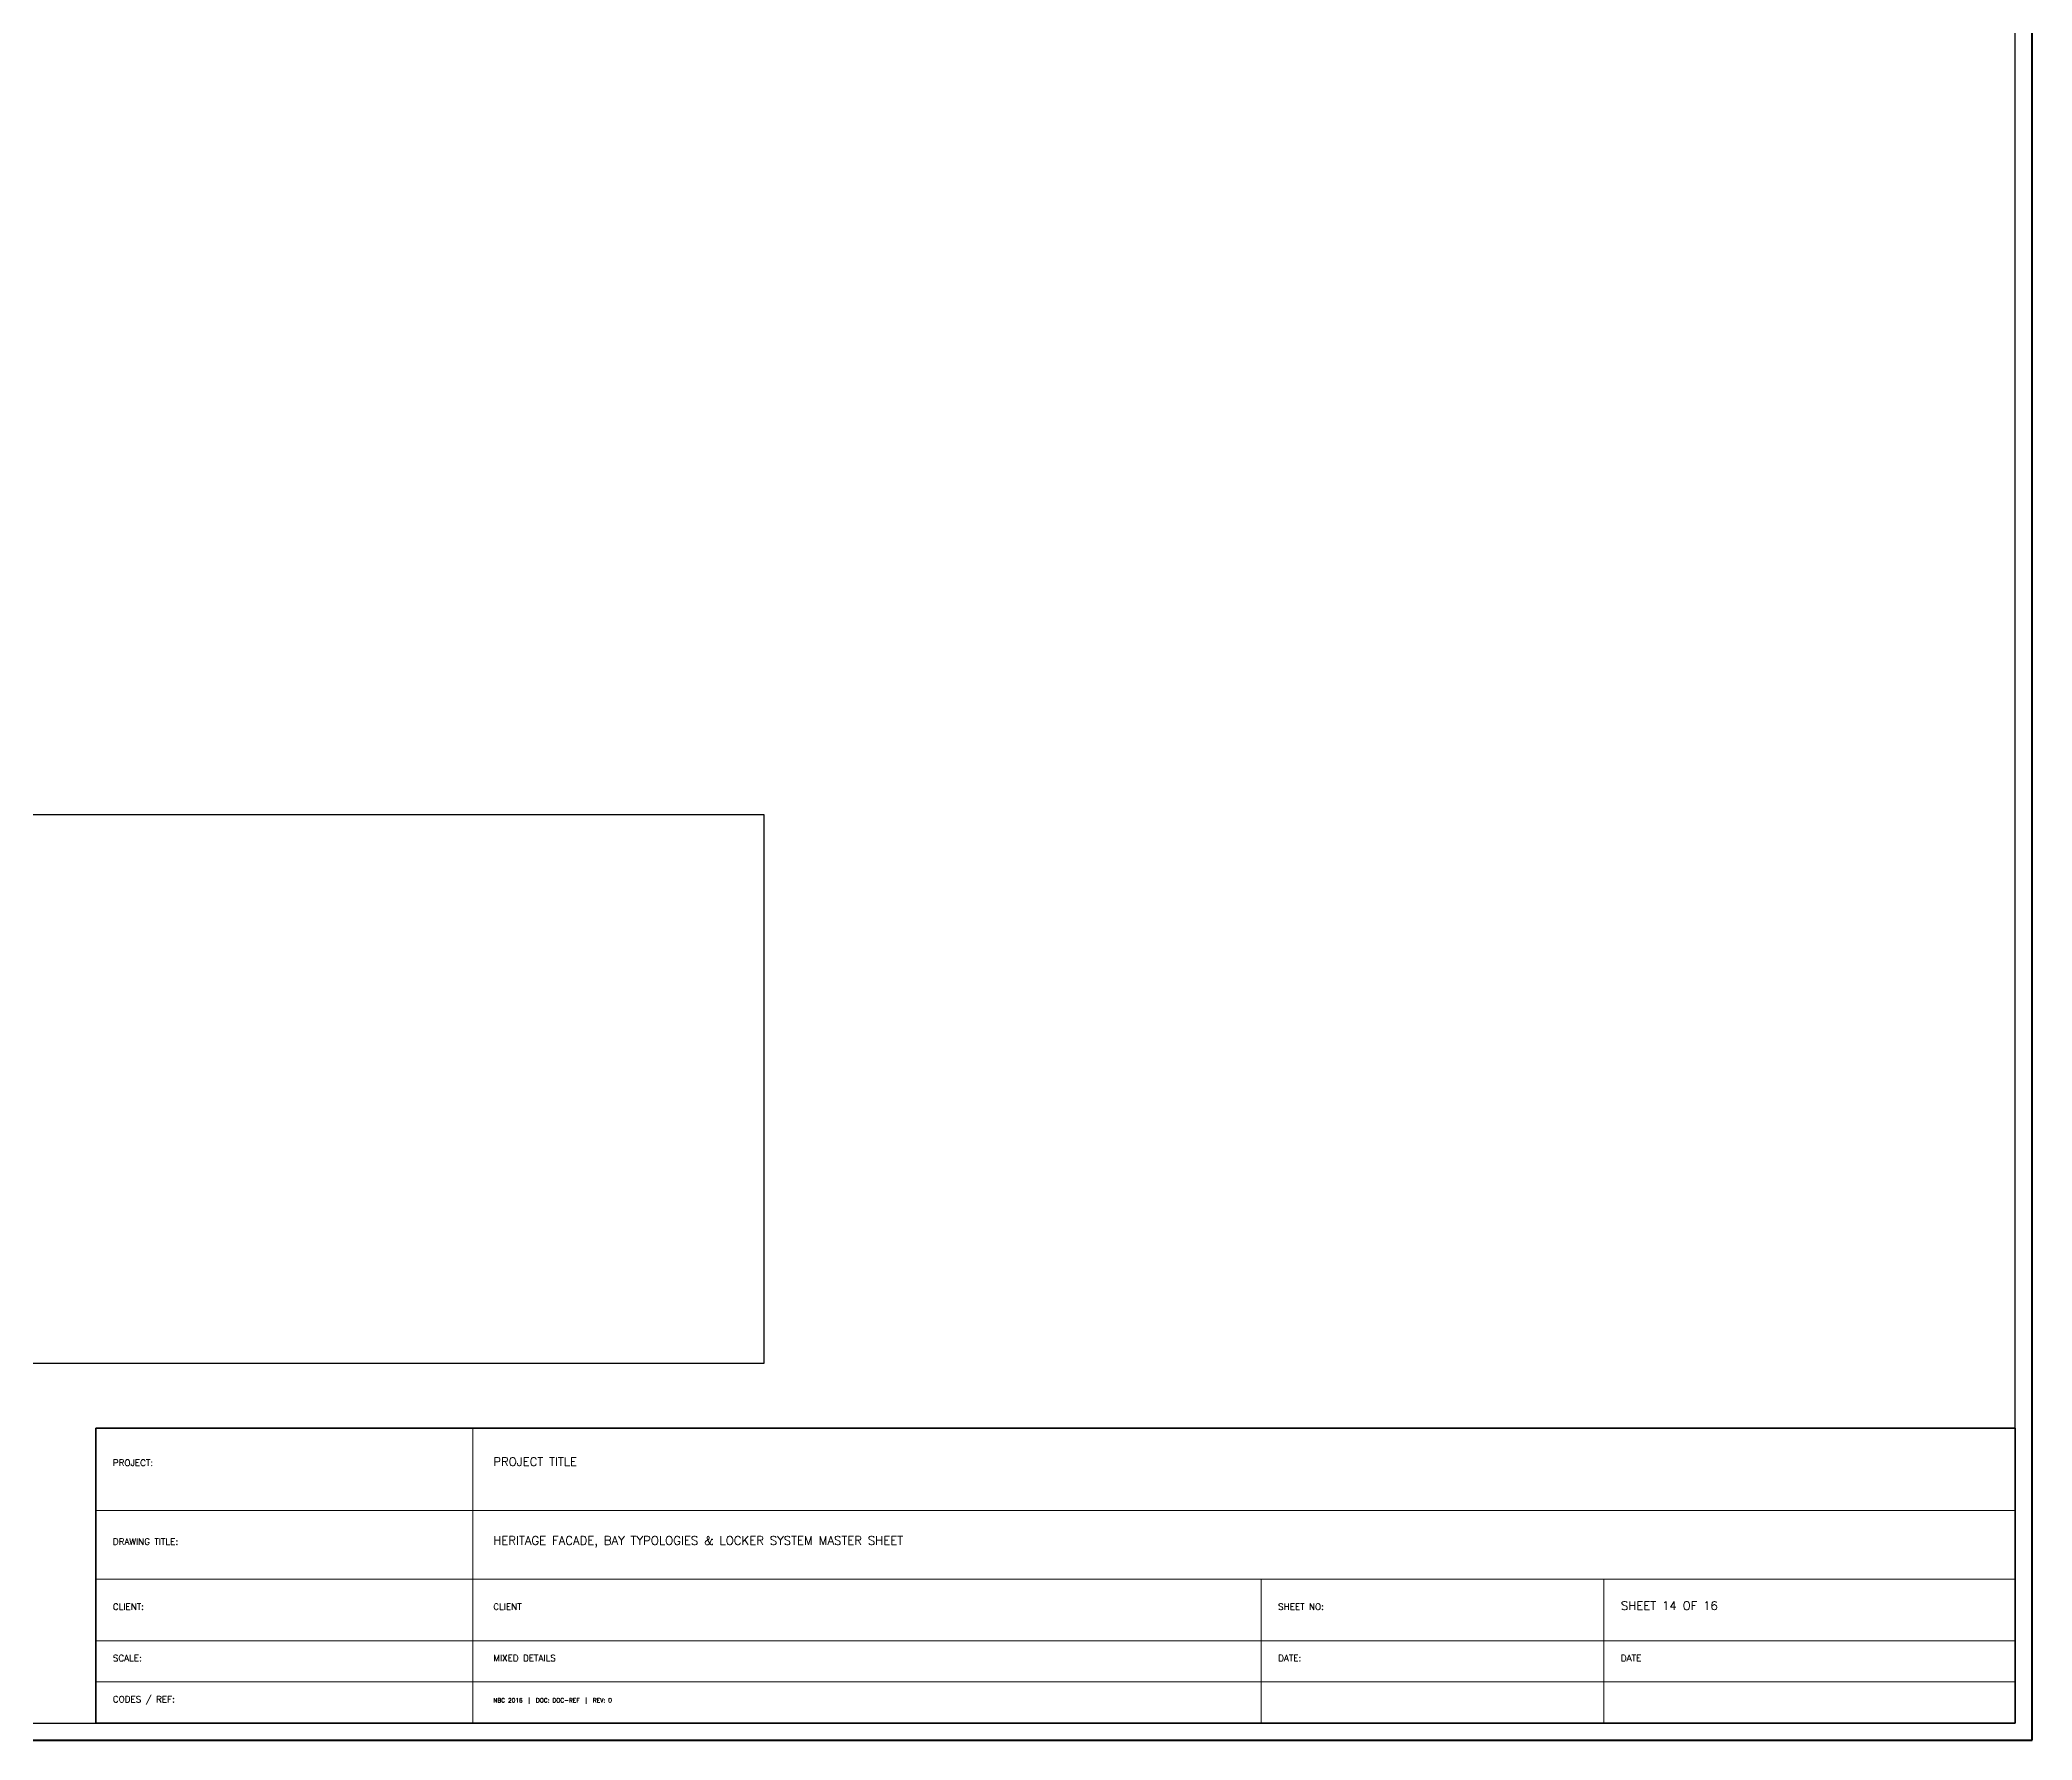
# Model space of a CAD drawing. Header units: inches. Extents: x 0 to 1800, y 0 to 1191.
# Drawn here: x 1102 to 1800, y 0 to 595 of the extents above; entities that cross this region are included whole.
import ezdxf

# ---------------------------------------------------------------- set-up
doc = ezdxf.new("R2010")
doc.units = ezdxf.units.IN
doc.header["$MEASUREMENT"] = 0
for name, color, linetype in [('A-TEXT', 7, 'Continuous'), ('A-TEXT-TTL', 7, 'Continuous'), ('A-TTLB', 7, 'Continuous')]:
    doc.layers.add(name, color=color, linetype=linetype)
doc.styles.add('SIMPLEX', font='simplex.shx')

msp = doc.modelspace()

# ---------------------------------------------------------------- linework, layer by layer
at = {"layer": 'A-TTLB', "lineweight": 50}
for p, q in [((1800, 0), (1800, 1190.66)), ((0, 0), (1800, 0))]:
    msp.add_line(p, q, dxfattribs=at)
at = {"layer": 'A-TTLB', "lineweight": 25}
for p, q in [((1794, 6), (1794, 1184.66)), ((6, 6), (1794, 6))]:
    msp.add_line(p, q, dxfattribs=at)
at = {"layer": 'A-TTLB', "lineweight": 30}
for p, q in [((1356, 324), (540, 324)), ((1356, 132), (1356, 324)), ((540, 132), (1356, 132))]:
    msp.add_line(p, q, dxfattribs=at)
at = {"layer": 'A-TTLB', "lineweight": 35}
for p, q in [((1794, 109.2), (1122, 109.2)), ((1122, 109.2), (1122, 6)), ((1794, 6), (1794, 109.2)), ((1122, 6), (1794, 6))]:
    msp.add_line(p, q, dxfattribs=at)
at = {"layer": 'A-TTLB', "lineweight": 20}
for p, q in [((1254, 6), (1254, 109.2)), ((1122, 80.4), (1794, 80.4)), ((1122, 56.4), (1794, 56.4)), ((1530, 6), (1530, 56.4)), ((1650, 6), (1650, 56.4)), ((1122, 34.8), (1794, 34.8)), ((1122, 20.4), (1794, 20.4))]:
    msp.add_line(p, q, dxfattribs=at)

# ---------------------------------------------------------------- texts
at = {"layer": 'A-TEXT', "style": 'SIMPLEX'}
for s, height, p in [('CLIENT', 2.25, (1261.2, 45.6)), ('MIXED DETAILS', 2.25, (1261.2, 27.6)), ('DATE', 2.25, (1656, 27.6)), ('NBC 2016  |  DOC: DOC-REF  |  REV: 0', 1.5, (1261.2, 13.2))]:
    msp.add_text(s, height=height, dxfattribs=at).set_placement(p)
at = {"layer": 'A-TEXT-TTL', "style": 'SIMPLEX'}
for s, height, p in [('PROJECT:', 2.25, (1128, 96)), ('PROJECT TITLE', 3, (1261.2, 96)), ('DRAWING TITLE:', 2.25, (1128, 68.4)), ('HERITAGE FACADE, BAY TYPOLOGIES & LOCKER SYSTEM MASTER SHEET', 3, (1261.2, 68.4)), ('CLIENT:', 2.25, (1128, 45.6)), ('SHEET NO:', 2.25, (1536, 45.6)), ('SHEET 14 OF 16', 3, (1656, 45.6)), ('SCALE:', 2.25, (1128, 27.6)), ('DATE:', 2.25, (1536, 27.6)), ('CODES / REF:', 2.25, (1128, 13.2))]:
    msp.add_text(s, height=height, dxfattribs=at).set_placement(p)

doc.saveas('drawing.dxf')
